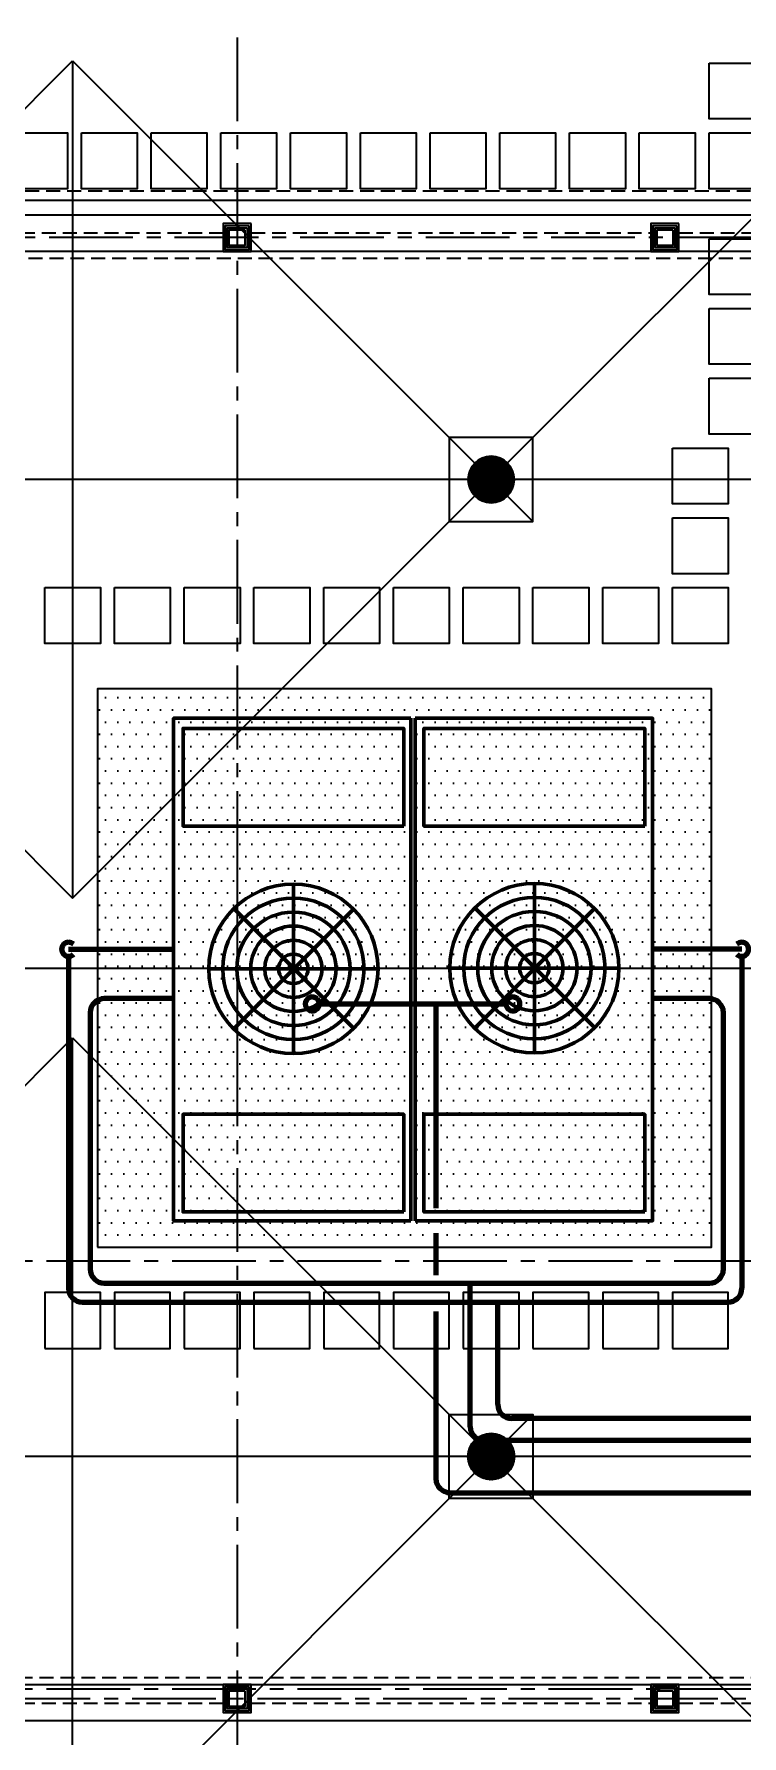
# Model space of a CAD drawing. Header units: inches. Extents: x 5893 to 9323, y 5265 to 7121.
# Drawn here: x 6617 to 6921, y 5670 to 6402 of the extents above; entities that cross this region are included whole.
import ezdxf

# ---------------------------------------------------------------- set-up
doc = ezdxf.new("R2010")
doc.units = ezdxf.units.IN
doc.header["$LTSCALE"] = 48
doc.header["$MEASUREMENT"] = 0
doc.linetypes.add('CENTER2', pattern=[1.125, 0.75, -0.125, 0.125, -0.125])
doc.linetypes.add('HIDDEN2', pattern=[0.1875, 0.125, -0.0625])
doc.layers.get('0').update_dxf_attribs({"linetype": 'CONTINUOUS'})
doc.layers.get('DEFPOINTS').update_dxf_attribs({"linetype": 'CONTINUOUS'})
for name, color, linetype in [('A_0_BLDGRD', 35, 'CENTER2'), ('A_0_DIMTXT_MAIN', 4, 'CONTINUOUS'), ('A_9_SCREEN WALL', 32, 'CONTINUOUS'), ('A_MS_DRAINS', 7, 'CONTINUOUS'), ('A_MS_HATCH', 6, 'CONTINUOUS'), ('A_MS_HVAC', 2, 'CONTINUOUS'), ('A_MS_PAVERS', 1, 'CONTINUOUS'), ('A_MS_SLOPE_H', 3, 'CONTINUOUS'), ('A_MS_SLOPE_V', 1, 'CONTINUOUS'), ('columns', 2, 'CONTINUOUS')]:
    doc.layers.add(name, color=color, linetype=linetype)
doc.layers.add('M-Hvac-Eqpm', color=34, linetype='CONTINUOUS', lineweight=50)
doc.layers.add('M-Refg-Pipe', color=9, linetype='CONTINUOUS', lineweight=70)
doc.styles.add('ARCHITXT', font='architxt.shx')
doc.dimstyles.new('TICK', dxfattribs={"dimscale": 96, "dimtxt": 0.09375, "dimasz": 0.09375, "dimexe": 0.125, "dimexo": 0.125, "dimgap": 0.0625, "dimtad": 1, "dimdec": 6, "dimzin": 3, "dimdsep": 46, "dimlunit": 4, "dimtxsty": 'ARCHITXT', "dimblk1": 'ARCHTICK', "dimblk2": 'ARCHTICK', "dimsah": 1, "dimcen": 0, "dimdle": 0.125, "dimclrd": 256, "dimclre": 256, "dimclrt": 256, "dimadec": 0, "dimazin": 0, "dimtfac": 1, "dimtdec": 6, "dimtmove": 2, "dimatfit": 3, "dimldrblk": 'ARCHTICK', "dimfxl": 1, "dimfrac": 2, "dimtolj": 1, "dimtzin": 3, "dimarcsym": 0})
pattern_1 = [(7e-15, (392, 5e-13), (2.625, 5.25), [0, -5.25])]

# ---------------------------------------------------------------- blocks, each defined once
blk = doc.blocks.new('RD-20DIA')
at = {"layer": 'A_MS_HATCH'}
h = blk.add_hatch(dxfattribs=at)
h.set_pattern_fill('ANSI37', color=256, scale=4, angle=90, style=0)
h.set_pattern_definition([(135, (-6240, -5706), (-0.35355339, -0.35355339), []), (225, (-6240, -5706), (0.35355339, -0.35355339), [])])
edge = h.paths.add_edge_path()
edge.add_arc((0, 0), 10, 0, 360)
at = {"layer": 'A_MS_DRAINS', "color": 30}
for p, q in [((-18, -18), (18, 18)), ((18, -18), (-18, 18))]:
    blk.add_line(p, q, dxfattribs=at)
at = {"layer": 'A_MS_DRAINS'}
blk.add_lwpolyline([(18, -18), (-18, -18), (-18, 18), (18, 18)], close=True, dxfattribs=at)
blk.add_circle((0, 0), 10, dxfattribs=at)
blk = doc.blocks.new('GDIMARR')
blk.add_solid([(-1, 0.17), (-1, -0.17), (0, 0)])
blk = doc.blocks.new('_ARCHTICK')
at = {"color": 0, "linetype": 'ByBlock', "const_width": 0.15}
blk.add_lwpolyline([(-0.5, -0.5), (0.5, 0.5)], dxfattribs=at)
blk = doc.blocks.new('*D51')
at = {"layer": 'A_0_DIMTXT_MAIN', "lineweight": -2, "transparency": 16777216}
for p, q in [((5964, 6702), (5964, 5298)), ((6312, 6690), (5952, 6690)), ((6672, 5310), (5952, 5310))]:
    blk.add_line(p, q, dxfattribs=at)
at = {"layer": 'DEFPOINTS', "color": 0, "transparency": 16777216}
for p in [(6324, 6690), (5964, 5310), (6684, 5310)]:
    blk.add_point(p, dxfattribs=at)
at = {"layer": 'A_0_DIMTXT_MAIN', "lineweight": -2, "transparency": 16777216, "xscale": 9, "yscale": 9, "zscale": 9}
for p, rotation in [((5964, 6690), 90), ((5964, 5310), 270)]:
    blk.add_blockref('_ARCHTICK', p, dxfattribs=dict(at, rotation=rotation))
at = {"layer": 'A_0_DIMTXT_MAIN', "transparency": 16777216, "insert": (5952.64, 6000), "char_height": 9, "attachment_point": 5, "rotation": 90, "style": 'ARCHITXT'}
blk.add_mtext('\\A1;115\'-0"', dxfattribs=at)

msp = doc.modelspace()

# ---------------------------------------------------------------- hatches: boundary and pattern name
at = {"layer": 'A_MS_HVAC'}
h = msp.add_hatch(dxfattribs=at)
h.set_pattern_fill('DOTS', color=6, scale=84, style=0)
h.set_pattern_definition([(7e-15, (2e-12, 1440), (2.625, 5.25), [0, -5.25])])
h.paths.add_polyline_path([(7627.1002013, 6153.5), (7507.1002013, 6153.5), (7507.1002013, 6082.5), (7627.1002013, 6082.5)])
h.paths.add_polyline_path([(7627.1002013, 6082.5), (7663.1002013, 6082.5), (7663.1002013, 6153.5), (7627.1002013, 6153.5)])
h.paths.add_polyline_path([(7627.1002013, 6153.5), (7627.1002013, 6245.5), (7507.1002013, 6245.5), (7507.1002013, 6153.5)])
h.paths.add_polyline_path([(7557.8610795, 6220.3217166), (7557.8610795, 6229.3217166), (7581.8610795, 6229.3217166), (7581.8610795, 6220.3217166)], flags=16)
h.paths.add_polyline_path([(7627.1002013, 6245.5), (7627.1002013, 6305.5), (7507.1002013, 6305.5), (7507.1002013, 6245.5)])
h.paths.add_polyline_path([(6771.8983365, 6119.4439459), (6787.2811937, 6119.4439459), (6787.2811937, 6126.6439459), (6771.8983365, 6126.6439459)], flags=9)
h = msp.add_hatch(dxfattribs=at)
h.set_pattern_fill('DOTS', color=6, scale=84, style=0)
h.set_pattern_definition(pattern_1)
h.paths.add_polyline_path([(6644, 5880), (6908, 5880), (6908, 6120), (6644, 6120)])
h = msp.add_hatch(dxfattribs=at)
h.set_pattern_fill('DOTS', color=6, scale=84, style=0)
h.set_pattern_definition(pattern_1)
h.paths.add_polyline_path([(6644, 5880), (6764, 5880), (6764, 6120), (6644, 6120)])
h = msp.add_hatch(dxfattribs=at)
h.set_pattern_fill('DOTS', color=6, scale=84, style=0)
h.set_pattern_definition(pattern_1)
h.paths.add_polyline_path([(6764, 5880), (6788, 5880), (6788, 6120), (6764, 6120)])

# ---------------------------------------------------------------- linework, layer by layer
at = {"layer": 'A_0_BLDGRD'}
for p, q in [((6704, 6670), (6704, 5330)), ((6704, 6670), (6704, 5330)), ((8872, 6210), (6344, 6210)), ((8872, 6210), (6344, 6210)), ((8872, 5874), (6344, 5874)), ((8872, 5874), (6344, 5874)), ((8872, 5790), (6344, 5790)), ((8872, 5790), (6344, 5790)), ((8872, 5690), (6316, 5690)), ((8872, 5690), (6316, 5690))]:
    msp.add_line(p, q, dxfattribs=at)
at = {"layer": 'A_9_SCREEN WALL', "linetype": 'HIDDEN2'}
msp.add_line((6315.875, 6334.125), (7808.125, 6334.125), dxfattribs=at)
at = {"layer": 'A_9_SCREEN WALL'}
for p, q in [((6319.875, 6330.125), (7804.125, 6330.125)), ((6971.25, 6323.625), (6326.375, 6323.625)), ((6971.25, 5676.375), (6326.375, 5676.375))]:
    msp.add_line(p, q, dxfattribs=at)
at = {"layer": 'A_9_SCREEN WALL', "color": 66, "linetype": 'CENTER2'}
for p, q in [((7793.1182862, 6314), (6334, 6314)), ((6334.7906211, 5686), (7793.1182862, 5686))]:
    msp.add_line(p, q, dxfattribs=at)
at = {"layer": 'A_9_SCREEN WALL', "color": 2, "linetype": 'HIDDEN2'}
for p, q in [((6530, 6315.9970115), (6698, 6315.9970115)), ((6710, 6315.9970115), (6882, 6315.9970115)), ((6894, 6315.9970115), (7062, 6315.9970115)), ((6530, 5684.0029885), (6698, 5684.0029885)), ((6710, 5684.0029885), (6882, 5684.0029885)), ((6894, 5684.0029885), (7062, 5684.0029885))]:
    msp.add_line(p, q, dxfattribs=at)
at = {"layer": 'A_9_SCREEN WALL', "color": 2}
for points in [[(6710, 6320.0029885), (6698, 6320.0029885), (6698, 6307.9970115), (6710, 6307.9970115)], [(6709.1182862, 6319.0473235), (6698.7906211, 6319.0473235), (6698.7906211, 6308.8455662), (6709.1182862, 6308.8455662)], [(6894, 6320.0029885), (6882, 6320.0029885), (6882, 6307.9970115), (6894, 6307.9970115)], [(6893.1182862, 6319.0473235), (6882.7906211, 6319.0473235), (6882.7906211, 6308.8455662), (6893.1182862, 6308.8455662)], [(6710, 5692.0029885), (6698, 5692.0029885), (6698, 5679.9970115), (6710, 5679.9970115)], [(6709.1182862, 5691.0473235), (6698.7906211, 5691.0473235), (6698.7906211, 5680.8455662), (6709.1182862, 5680.8455662)], [(6894, 5692.0029885), (6882, 5692.0029885), (6882, 5679.9970115), (6894, 5679.9970115)], [(6893.1182862, 5691.0473235), (6882.7906211, 5691.0473235), (6882.7906211, 5680.8455662), (6893.1182862, 5680.8455662)]]:
    msp.add_lwpolyline(points, close=True, dxfattribs=at)
at = {"layer": 'A_9_SCREEN WALL'}
msp.add_lwpolyline([(6969.25, 6307.9970115), (6346, 6307.9970115), (6346, 5692.0029885), (6969.25, 5692.0029885)], dxfattribs=at)
at = {"layer": 'A_9_SCREEN WALL', "linetype": 'HIDDEN2'}
msp.add_lwpolyline([(6971.25, 6304.9970115), (6349, 6304.9970115), (6349, 5695.0029885), (6971.25, 5695.0029885)], dxfattribs=at)
at = {"layer": 'A_MS_HVAC'}
msp.add_line((6704, 6051), (6704, 5949), dxfattribs=at)
msp.add_lwpolyline([(6644, 5880), (6908, 5880), (6908, 6120), (6644, 6120)], close=True, dxfattribs=at)
at = {"layer": 'A_MS_PAVERS'}
for points in [[(6907, 6389), (6931, 6389), (6931, 6365), (6907, 6365)], [(6607, 6359), (6631, 6359), (6631, 6335), (6607, 6335)], [(6637, 6359), (6661, 6359), (6661, 6335), (6637, 6335)], [(6667, 6359), (6691, 6359), (6691, 6335), (6667, 6335)], [(6697, 6359), (6721, 6359), (6721, 6335), (6697, 6335)], [(6727, 6359), (6751, 6359), (6751, 6335), (6727, 6335)], [(6757, 6359), (6781, 6359), (6781, 6335), (6757, 6335)], [(6787, 6359), (6811, 6359), (6811, 6335), (6787, 6335)], [(6817, 6359), (6841, 6359), (6841, 6335), (6817, 6335)], [(6847, 6359), (6871, 6359), (6871, 6335), (6847, 6335)], [(6877, 6359), (6901, 6359), (6901, 6335), (6877, 6335)], [(6907, 6359), (6931, 6359), (6931, 6335), (6907, 6335)], [(6907, 6313.5190634), (6931, 6313.5190634), (6931, 6289.5190634), (6907, 6289.5190634)], [(6907, 6283.5190634), (6931, 6283.5190634), (6931, 6259.5190634), (6907, 6259.5190634)], [(6907, 6253.5190634), (6931, 6253.5190634), (6931, 6229.5190634), (6907, 6229.5190634)], [(6891.25, 6223.5190634), (6915.25, 6223.5190634), (6915.25, 6199.5190634), (6891.25, 6199.5190634)], [(6891.25, 6193.5190634), (6915.25, 6193.5190634), (6915.25, 6169.5190634), (6891.25, 6169.5190634)], [(6621.25, 6163.5190634), (6645.25, 6163.5190634), (6645.25, 6139.5190634), (6621.25, 6139.5190634)], [(6651.25, 6163.5190634), (6675.25, 6163.5190634), (6675.25, 6139.5190634), (6651.25, 6139.5190634)], [(6681.25, 6163.5190634), (6705.25, 6163.5190634), (6705.25, 6139.5190634), (6681.25, 6139.5190634)], [(6711.25, 6163.5190634), (6735.25, 6163.5190634), (6735.25, 6139.5190634), (6711.25, 6139.5190634)], [(6741.25, 6163.5190634), (6765.25, 6163.5190634), (6765.25, 6139.5190634), (6741.25, 6139.5190634)], [(6771.25, 6163.5190634), (6795.25, 6163.5190634), (6795.25, 6139.5190634), (6771.25, 6139.5190634)], [(6801.25, 6163.5190634), (6825.25, 6163.5190634), (6825.25, 6139.5190634), (6801.25, 6139.5190634)], [(6831.25, 6163.5190634), (6855.25, 6163.5190634), (6855.25, 6139.5190634), (6831.25, 6139.5190634)], [(6861.25, 6163.5190634), (6885.25, 6163.5190634), (6885.25, 6139.5190634), (6861.25, 6139.5190634)], [(6891.25, 6163.5190634), (6915.25, 6163.5190634), (6915.25, 6139.5190634), (6891.25, 6139.5190634)], [(6621.25, 5836.4809366), (6645.25, 5836.4809366), (6645.25, 5860.4809366), (6621.25, 5860.4809366)], [(6651.25, 5836.4809366), (6675.25, 5836.4809366), (6675.25, 5860.4809366), (6651.25, 5860.4809366)], [(6681.25, 5836.4809366), (6705.25, 5836.4809366), (6705.25, 5860.4809366), (6681.25, 5860.4809366)], [(6711.25, 5836.4809366), (6735.25, 5836.4809366), (6735.25, 5860.4809366), (6711.25, 5860.4809366)], [(6741.25, 5836.4809366), (6765.25, 5836.4809366), (6765.25, 5860.4809366), (6741.25, 5860.4809366)], [(6771.25, 5836.4809366), (6795.25, 5836.4809366), (6795.25, 5860.4809366), (6771.25, 5860.4809366)], [(6801.25, 5836.4809366), (6825.25, 5836.4809366), (6825.25, 5860.4809366), (6801.25, 5860.4809366)], [(6831.25, 5836.4809366), (6855.25, 5836.4809366), (6855.25, 5860.4809366), (6831.25, 5860.4809366)], [(6861.25, 5836.4809366), (6885.25, 5836.4809366), (6885.25, 5860.4809366), (6861.25, 5860.4809366)], [(6891.25, 5836.4809366), (6915.25, 5836.4809366), (6915.25, 5860.4809366), (6891.25, 5860.4809366)]]:
    msp.add_lwpolyline(points, close=True, dxfattribs=at)
at = {"layer": 'A_MS_SLOPE_H'}
for p, q in [((6633.25, 6390), (6633.25, 6030)), ((6969.25, 6210), (6334, 6210)), ((6339.4986472, 6000), (7452, 6000)), ((6633.25, 5610), (6633.25, 5970)), ((6969.25, 5790), (6334, 5790))]:
    msp.add_line(p, q, dxfattribs=at)
at = {"layer": 'A_MS_SLOPE_V'}
for p, q in [((7210.625, 6607.375), (6831.25, 6228)), ((6471.25, 6228), (6633.25, 6390)), ((6633.25, 6390), (6795.25, 6228)), ((6471.25, 6192), (6633.25, 6030)), ((6633.25, 6030), (6795.25, 6192)), ((6471.25, 5808), (6633.25, 5970)), ((6633.25, 5970), (6795.25, 5808)), ((6633.25, 5610), (6795.25, 5772)), ((7210.625, 5392.625), (6831.25, 5772))]:
    msp.add_line(p, q, dxfattribs=at)
at = {"layer": 'columns'}
for points in [[(6708.3913875, 6318.0823612), (6699.6828374, 6318.0823612), (6699.6828374, 6309.8263843), (6708.3913875, 6309.8263843)], [(6707.5096737, 6317.1266963), (6700.4734584, 6317.1266963), (6700.4734584, 6310.674939), (6707.5096737, 6310.674939)], [(6892.3913875, 6318.0823612), (6883.6828374, 6318.0823612), (6883.6828374, 6309.8263843), (6892.3913875, 6309.8263843)], [(6891.5096737, 6317.1266963), (6884.4734584, 6317.1266963), (6884.4734584, 6310.674939), (6891.5096737, 6310.674939)], [(6708.3913875, 5690.0823612), (6699.6828374, 5690.0823612), (6699.6828374, 5681.8263843), (6708.3913875, 5681.8263843)], [(6707.5096737, 5689.1266963), (6700.4734584, 5689.1266963), (6700.4734584, 5682.674939), (6707.5096737, 5682.674939)], [(6892.3913875, 5690.0823612), (6883.6828374, 5690.0823612), (6883.6828374, 5681.8263843), (6892.3913875, 5681.8263843)], [(6891.5096737, 5689.1266963), (6884.4734584, 5689.1266963), (6884.4734584, 5682.674939), (6891.5096737, 5682.674939)]]:
    msp.add_lwpolyline(points, close=True, dxfattribs=at)
at = {"layer": 'M-Hvac-Eqpm'}
for p, q in [((6778.7717662, 5891.3744341), (6778.7717662, 6107.3744341)), ((6780.594551, 5891.3744341), (6780.594551, 6107.3744341)), ((6728.1927055, 5963.2538618), (6728.1927055, 6036.0604835)), ((6831.8523635, 5963.5376542), (6831.8523635, 6036.3442759)), ((6754.1544721, 6025.4896336), (6702.6724162, 5974.0075777)), ((6754.1544721, 5974.0075777), (6702.6724162, 6025.4896336)), ((6857.8141301, 5974.29137), (6806.3320742, 6025.7734259)), ((6857.8141301, 6025.7734259), (6806.3320742, 5974.29137)), ((6764.5960164, 5999.6571727), (6691.7893947, 5999.6571727)), ((6868.2556744, 5999.940965), (6795.4490527, 5999.940965))]:
    msp.add_line(p, q, dxfattribs=at)
for points in [[(6778.7717662, 6107.3744341), (6676.6831586, 6107.3744341), (6676.6831586, 5891.3744341), (6778.7717662, 5891.3744341)], [(6780.594551, 5891.3744341), (6882.6831586, 5891.3744341), (6882.6831586, 6107.3744341), (6780.594551, 6107.3744341)]]:
    msp.add_lwpolyline(points, dxfattribs=at)
for points in [[(6775.6716543, 6061.0057667), (6680.7137568, 6061.0057667), (6680.7137568, 6102.9934037), (6775.6716543, 6102.9934037)], [(6879.3313123, 6061.0057667), (6784.3734148, 6061.0057667), (6784.3734148, 6102.9934037), (6879.3313123, 6102.9934037)], [(6775.6716543, 5895.1742019), (6680.7137568, 5895.1742019), (6680.7137568, 5937.161839), (6775.6716543, 5937.161839)], [(6879.3313123, 5895.1742019), (6784.3734148, 5895.1742019), (6784.3734148, 5937.161839), (6879.3313123, 5937.161839)]]:
    msp.add_lwpolyline(points, close=True, dxfattribs=at)
for centre, radius in [((6728.1927055, 5999.6571727), 36.4033108), ((6831.8523635, 5999.940965), 36.4033108), ((6728.1927055, 5999.6571727), 30.388121), ((6831.8523635, 5999.940965), 30.388121), ((6728.1927055, 5999.6571727), 24.3729311), ((6831.8523635, 5999.940965), 24.3729311), ((6728.1927055, 5999.6571727), 18.3577412), ((6831.8523635, 5999.940965), 18.3577412), ((6728.1927055, 5999.6571727), 12.3425513), ((6831.8523635, 5999.940965), 12.3425513), ((6728.1927055, 5999.6571727), 6.3273615), ((6728.1927055, 5999.6571727), 0.3121716), ((6831.8523635, 5999.940965), 6.3273615), ((6831.8523635, 5999.940965), 0.3121716)]:
    msp.add_circle(centre, radius, dxfattribs=at)
at = {"layer": 'M-Refg-Pipe'}
for p, q in [((6631.4662109, 6008.0873442), (6676.6831586, 6008.0873442)), ((6631.4662109, 6005.0873442), (6631.4662109, 5862.3051046)), ((6921.0669917, 6005.0873442), (6921.0669917, 5862.3051046)), ((6789.5166591, 5984.5599435), (6789.5166591, 5896.815979)), ((6789.5166591, 5886.0320648), (6789.5166591, 5867.9150886)), ((6804.2793015, 5802.8178232), (6804.2793015, 5864.5321023)), ((6637.4662109, 5856.3051046), (6915.0669917, 5856.3051046)), ((6816.1569166, 5812.3305016), (6816.1569166, 5856.3051046)), ((6789.5166591, 5852.3862501), (6789.5166591, 5780.4610209)), ((6999.8307108, 5806.3305016), (6822.1569166, 5806.3305016)), ((7003.3107108, 5796.8178232), (6810.2793015, 5796.8178232)), ((6795.5166591, 5774.4610209), (7044.4974704, 5774.4610209))]:
    msp.add_line(p, q, dxfattribs=at)
for points in [[(6921.0669917, 6008.0873442), (6882.6831586, 6008.0873442)], [(6739.3043396, 5984.5599435), (6789.5166591, 5984.5599435)], [(6789.5166591, 5984.5599435), (6819.6443683, 5984.5599435)]]:
    msp.add_lwpolyline(points, dxfattribs=at)
msp.add_lwpolyline([(6676.6831586, 5986.8401504), (6646.8223822, 5986.8401504, 0.4142135624), (6640.8223822, 5980.8401504), (6640.8223822, 5870.5321023, 0.4142135624), (6646.8223822, 5864.5321023), (6907.1399479, 5864.5321023, 0.4142135624), (6913.1399479, 5870.5321023), (6913.1399479, 5980.8401504, 0.4142135624), (6907.1399479, 5986.8401504), (6882.6831586, 5986.8401504)], format="xyb", dxfattribs=at)
for points in [[(6738.4256599, 5986.6812638, 2.4142135624), (6738.4256599, 5982.4386231, 0.4142135624)], [(6824.7656886, 5986.6812638, 2.4142135624), (6824.7656886, 5982.4386231, 0.4142135624)]]:
    msp.add_lwpolyline(points, format="xyb", close=True, dxfattribs=at)
for centre, radius, start, end in [((6631.4662109, 6008.0873442), 3, 45, 315), ((6921.0669917, 6008.0873442), 3, 225, 135), ((6637.4662109, 5862.3051046), 6, 180, 270), ((6915.0669917, 5862.3051046), 6, 270, 0), ((6822.1569166, 5812.3305016), 6, 180, 270), ((6810.2793015, 5802.8178232), 6, 180, 270), ((6795.5166591, 5780.4610209), 6, 180, 270)]:
    msp.add_arc(centre, radius, start, end, dxfattribs=at)

# ---------------------------------------------------------------- block references
at = {"xscale": -1, "rotation": 179.9999999999998}
msp.add_blockref('RD-20DIA', (6813.25, 6210), dxfattribs=at)
msp.add_blockref('RD-20DIA', (6813.25, 5790))
at = {"layer": 'M-Refg-Pipe', "xscale": 6, "yscale": 6, "zscale": 6}
for p, rotation in [((6921.0669917, 5945.7051555), 90), ((6631.4662109, 5932.5419572), 90), ((6882.7217425, 5806.3305016), 180), ((6882.7217425, 5796.8178232), 180)]:
    msp.add_blockref('GDIMARR', p, dxfattribs=dict(at, rotation=rotation))
msp.add_blockref('GDIMARR', (6900.906245, 5774.4610209), dxfattribs=at)

# ---------------------------------------------------------------- dimensions: what is measured, and where the dimension line sits
at = {"layer": 'A_0_DIMTXT_MAIN'}
dim = msp.add_linear_dim(base=(5964, 5310), p1=(6324, 6690), p2=(6684, 5310), angle=270, dimstyle='TICK', dxfattribs=at)
dim.commit()
dim.dimension.update_dxf_attribs({"geometry": '*D51', "text_midpoint": (5952.6428571429, 6000)})

doc.saveas('drawing.dxf')
